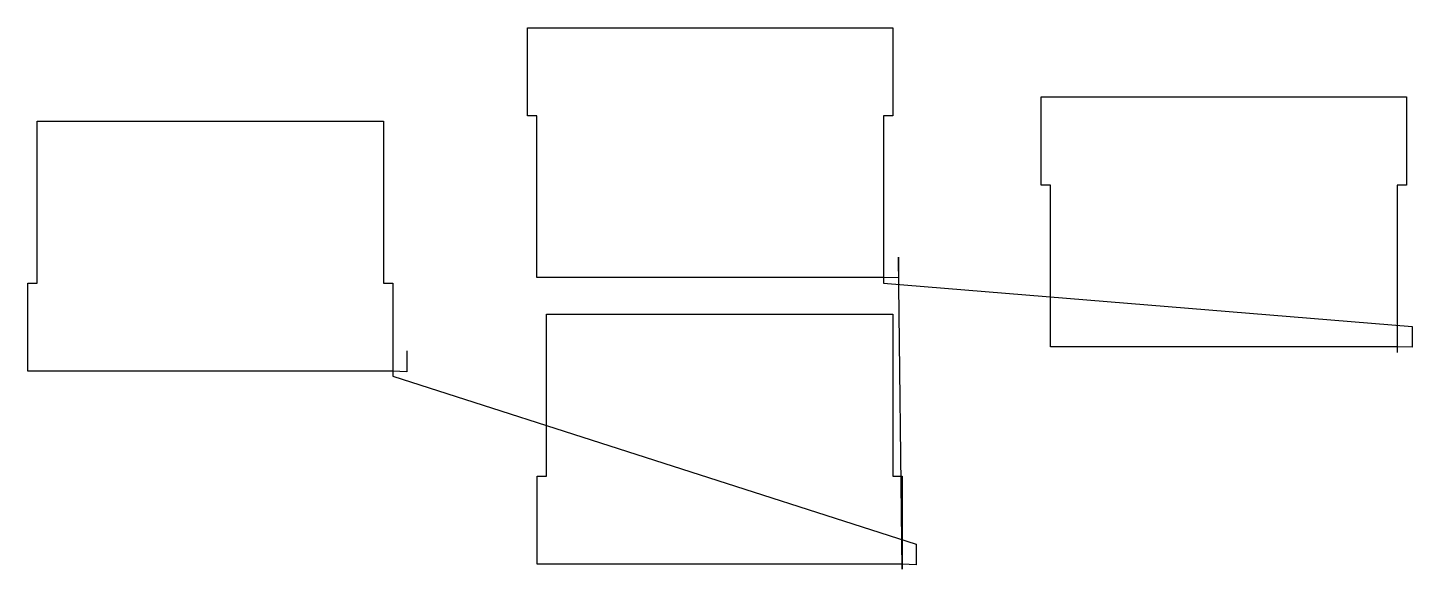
# Model space of a CAD drawing. Header units: metres. Extents: x 113 to 2336, y 84 to 954.
import ezdxf

# ---------------------------------------------------------------- set-up
doc = ezdxf.new("R2010")
doc.units = ezdxf.units.M

msp = doc.modelspace()

# ---------------------------------------------------------------- linework, layer by layer
at = {"layer": 'TOOL_0'}
for p, q in [((915.558, 812.321), (915.558, 953.821)), ((915.558, 953.821), (1502.058, 953.821)), ((1502.058, 953.821), (1502.058, 812.321)), ((1740.535, 701.052), (1740.535, 842.552)), ((1740.535, 842.552), (2327.035, 842.552)), ((2327.035, 842.552), (2327.035, 701.052)), ((127.764, 543.606), (127.764, 803.606)), ((127.764, 803.606), (684.264, 803.606)), ((684.264, 803.606), (684.264, 543.606)), ((930.558, 812.321), (915.558, 812.321)), ((930.558, 552.321), (930.558, 812.321)), ((1502.058, 812.321), (1487.058, 812.321)), ((1487.058, 812.321), (1487.058, 552.321)), ((1755.535, 701.052), (1740.535, 701.052)), ((1755.535, 441.052), (1755.535, 701.052)), ((2327.035, 701.052), (2312.035, 701.052)), ((2312.035, 701.052), (2312.035, 441.052)), ((1517.309, 83.89), (1511.452, 585.126)), ((1511.452, 585.126), (1511.452, 551.828)), ((112.764, 402.106), (112.764, 543.606)), ((112.764, 543.606), (127.764, 543.606)), ((684.264, 543.606), (699.264, 543.606)), ((699.264, 543.606), (699.264, 402.106)), ((1487.058, 552.321), (930.558, 552.321)), ((1511.452, 551.828), (1487.058, 552.321)), ((1487.058, 552.321), (1487.058, 543.235)), ((1487.058, 543.235), (2336.429, 473.857)), ((945.809, 233.444), (945.809, 493.444)), ((945.809, 493.444), (1502.309, 493.444)), ((1502.309, 493.444), (1502.309, 233.444)), ((2336.429, 473.857), (2336.429, 440.559)), ((721.534, 434.594), (721.534, 401.112)), ((2312.035, 441.052), (1755.535, 441.052)), ((2336.429, 440.559), (2312.035, 441.052)), ((2312.035, 441.052), (2312.035, 431.966)), ((699.264, 402.106), (112.764, 402.106)), ((721.534, 401.112), (699.264, 402.106)), ((699.264, 402.106), (699.264, 394.052)), ((699.264, 394.052), (1539.579, 124.432)), ((930.809, 91.944), (930.809, 233.444)), ((930.809, 233.444), (945.809, 233.444)), ((1502.309, 233.444), (1517.309, 233.444)), ((1517.309, 233.444), (1517.309, 91.944)), ((1539.579, 124.432), (1539.579, 90.95)), ((1517.309, 91.944), (930.809, 91.944)), ((1539.579, 90.95), (1517.309, 91.944)), ((1517.309, 91.944), (1517.309, 83.89))]:
    msp.add_line(p, q, dxfattribs=at)

doc.saveas('drawing.dxf')
